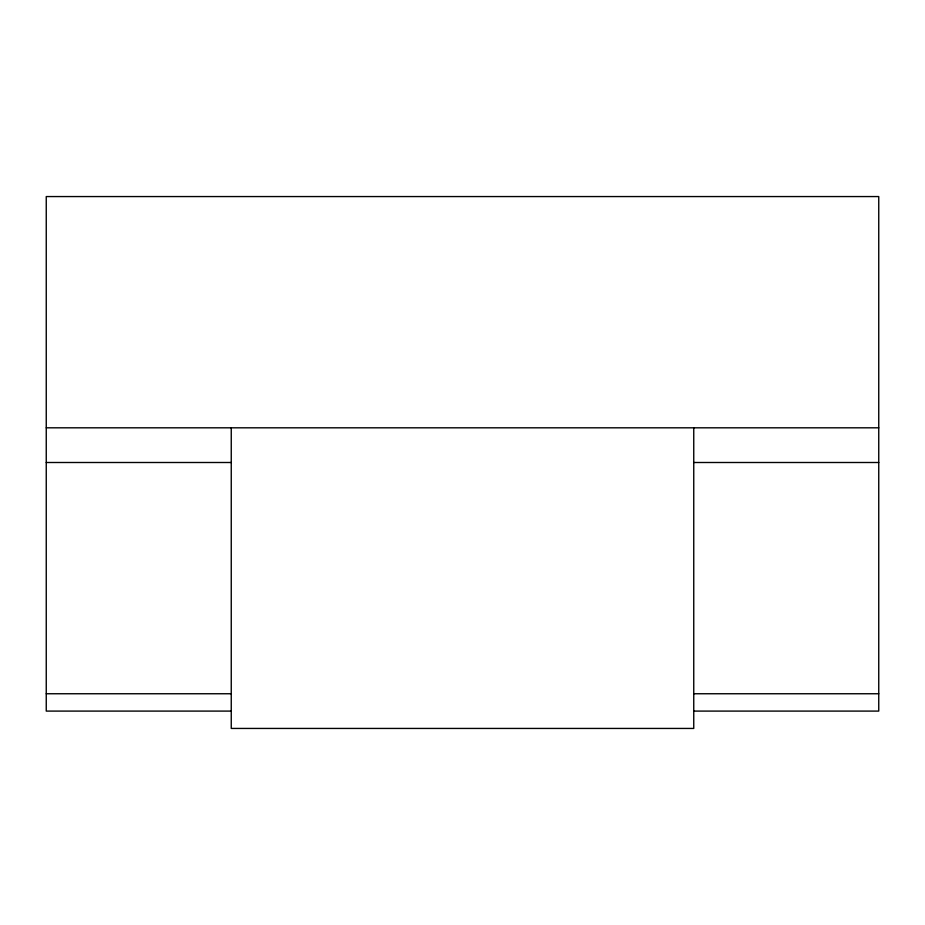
<?xml version="1.0" encoding="UTF-8"?>
<svg xmlns="http://www.w3.org/2000/svg" width="925" height="925" viewBox="0 0 925 925"><rect width="100%" height="100%" fill="white"/><g stroke="black" fill="none" stroke-linecap="round" stroke-linejoin="round"><path stroke-width="1.39" d="M46.25 427.812L878.75 427.812M46.25 462.5L231.25 462.5M693.75 462.5L878.75 462.5M46.25 693.75L231.25 693.75M693.75 693.75L878.75 693.75M231.25 711.094L46.25 711.094L46.25 196.562L878.75 196.562L878.75 711.094L693.75 711.094M693.75 427.812L693.75 728.438L231.25 728.438L231.25 427.812"/></g></svg>
